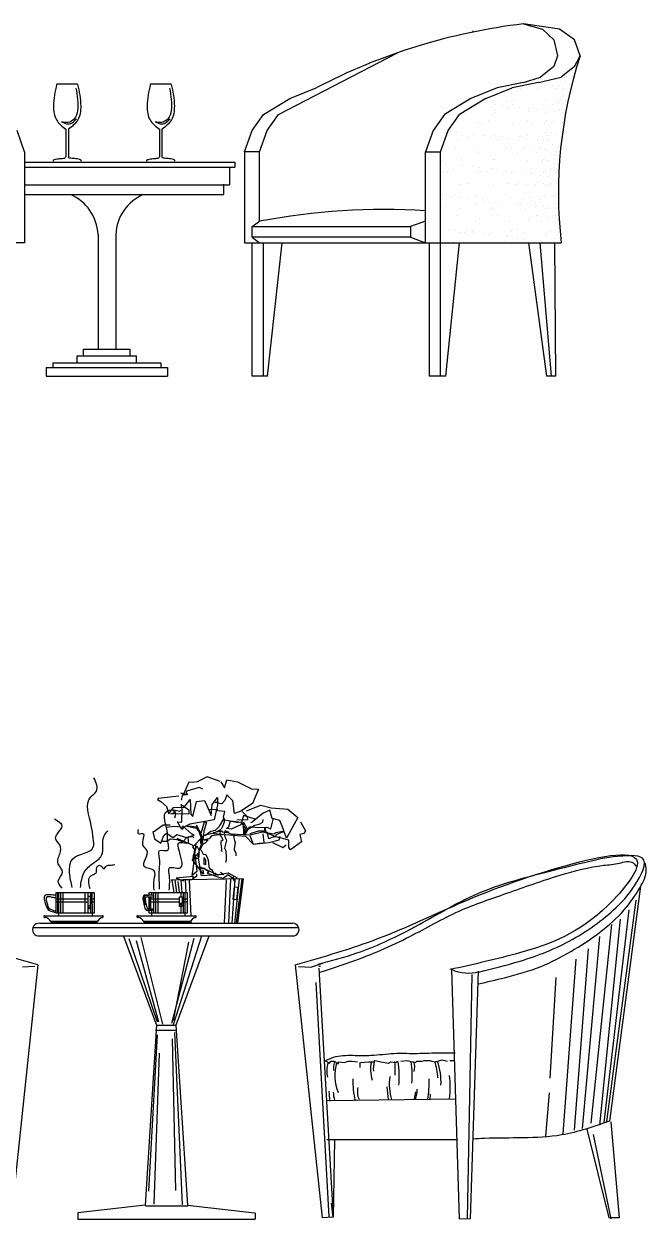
# Model space of a CAD drawing. Header units: inches. Extents: x 11.4 to 53.9, y 10.8 to 35.6.
# Drawn here: x 34.476 to 35.957, y 20.02 to 22.853 of the extents above; entities that cross this region are included whole.
import ezdxf

# ---------------------------------------------------------------- set-up
doc = ezdxf.new("R2010")
doc.units = ezdxf.units.IN
doc.header["$MEASUREMENT"] = 0
for name, color, linetype in [('02', 2, 'Continuous'), ('1', 1, 'Continuous'), ('4', 4, 'Continuous')]:
    doc.layers.add(name, color=color, linetype=linetype)

msp = doc.modelspace()

# ---------------------------------------------------------------- linework, layer by layer
at = {"layer": '02'}
for p, q in [((34.8678, 21.0556), (34.8546, 21.0275)), ((34.8931, 21.0434), (34.8621, 21.0341)), ((34.8753, 21.0547), (34.8678, 21.0556)), ((34.8874, 21.0566), (34.8753, 21.0547)), ((34.9109, 21.0687), (34.8874, 21.0566)), ((34.9005, 21.0388), (34.8931, 21.0434)), ((34.9418, 21.0575), (34.9109, 21.0687)), ((34.9436, 21.0566), (34.9521, 21.0425)), ((34.9521, 21.0425), (34.9577, 21.0612)), ((34.9577, 21.0612), (34.983, 21.0566)), ((34.983, 21.0566), (35.0158, 21.0397)), ((34.7947, 21.0172), (34.7928, 21.0144)), ((34.7928, 21.0144), (34.8012, 21.0097)), ((34.8441, 21.0222), (34.7947, 21.0172)), ((34.864, 21.0257), (34.8481, 21.0294)), ((34.8481, 21.0294), (34.8612, 21.0257)), ((34.8518, 21.0238), (34.849, 21.0135)), ((34.8612, 21.0257), (34.8518, 21.0238)), ((34.8565, 20.9966), (34.8706, 21.0144)), ((34.8621, 21.0341), (34.8612, 21.0303)), ((34.8612, 21.0303), (34.864, 21.0257)), ((34.8706, 21.0144), (34.8724, 20.9798)), ((34.923, 21.0032), (34.9352, 21.0191)), ((34.9352, 21.0191), (34.9352, 21.0023)), ((34.9577, 21.0257), (34.953, 21.0126)), ((34.9717, 21.0116), (34.9577, 21.0257)), ((35.0158, 21.0397), (35.0326, 21.0388)), ((35.0326, 21.0388), (35.0186, 21.0051)), ((34.8012, 21.0097), (34.8144, 20.9985)), ((34.8144, 20.9985), (34.82, 20.9807)), ((34.82, 20.9807), (34.8312, 20.9957)), ((34.8312, 20.9957), (34.8565, 20.9966)), ((34.8331, 20.9835), (34.8312, 20.9901)), ((34.8312, 20.9901), (34.8462, 20.9873)), ((34.8462, 20.9873), (34.8481, 20.9892)), ((34.8518, 20.992), (34.849, 21.0032)), ((34.849, 21.0032), (34.8678, 20.9901)), ((34.8509, 20.9611), (34.8518, 20.992)), ((34.8678, 20.9901), (34.8678, 20.9798)), ((34.8771, 20.9742), (34.8856, 21.0097)), ((34.8856, 21.0097), (34.9043, 21.0126)), ((34.9043, 21.0126), (34.9099, 21.0004)), ((34.9099, 21.0004), (34.9202, 20.977)), ((34.9146, 20.9901), (34.9193, 20.992)), ((34.9352, 20.991), (34.9146, 20.9901)), ((34.9202, 20.977), (34.923, 21.0032)), ((34.9352, 21.0023), (34.9277, 20.9667)), ((34.9296, 21.0079), (34.9371, 21.0097)), ((34.9455, 21.0041), (34.9296, 21.0079)), ((34.9361, 20.9882), (34.9352, 20.991)), ((34.953, 20.9863), (34.9361, 20.9882)), ((34.953, 21.0126), (34.9455, 21.0041)), ((34.9493, 20.9732), (34.953, 20.9863)), ((34.9755, 20.9817), (34.9717, 21.0116)), ((34.9905, 20.9873), (34.9755, 20.9817)), ((35.0186, 21.0051), (34.9905, 20.9873)), ((34.9942, 20.9863), (35.0055, 20.9742)), ((35.0045, 20.9882), (35.0383, 21.0013)), ((35.0383, 21.0013), (35.0626, 20.9948)), ((35.0598, 20.9892), (35.0439, 20.9826)), ((35.0654, 20.9695), (35.0598, 20.9892)), ((35.0626, 20.9948), (35.0729, 20.9938)), ((35.0729, 20.9938), (35.102, 20.992)), ((35.102, 20.992), (35.1263, 20.9723)), ((34.8247, 20.9807), (34.8331, 20.9835)), ((34.8678, 20.9798), (34.8247, 20.9807)), ((34.8509, 20.9433), (34.8406, 20.962)), ((34.8406, 20.962), (34.8509, 20.9611)), ((34.9277, 20.9667), (34.8696, 20.9564)), ((34.8724, 20.9798), (34.8771, 20.9742)), ((34.8968, 20.9349), (34.9043, 20.962)), ((34.909, 20.9601), (34.9034, 20.9405)), ((34.9043, 20.962), (34.909, 20.9601)), ((34.9399, 20.9517), (34.9502, 20.9686)), ((34.9511, 20.9611), (34.9455, 20.947)), ((34.953, 20.9658), (34.9493, 20.9732)), ((34.9502, 20.9686), (34.9511, 20.9611)), ((34.9848, 20.9597), (34.953, 20.9658)), ((34.9624, 20.9508), (34.9661, 20.9639)), ((34.9661, 20.9639), (34.9914, 20.9611)), ((35.0064, 20.9667), (34.9811, 20.9658)), ((34.997, 20.977), (34.9905, 20.9545)), ((34.9924, 20.9592), (35.0008, 20.9461)), ((35.0248, 20.9683), (34.997, 20.977)), ((34.998, 20.9302), (34.997, 20.9611)), ((34.997, 20.9611), (35.0055, 20.9452)), ((35.0055, 20.9742), (35.0064, 20.9667)), ((35.0176, 20.9611), (35.0139, 20.9592)), ((35.0439, 20.9826), (35.0176, 20.9611)), ((35.0345, 20.9564), (35.0429, 20.9611)), ((35.0429, 20.9611), (35.0439, 20.9676)), ((35.0617, 20.9452), (35.0682, 20.9704)), ((35.0832, 20.9648), (35.0654, 20.9695)), ((35.0888, 20.9517), (35.0832, 20.9648)), ((35.1263, 20.9723), (35.0991, 20.9227)), ((35.1319, 20.962), (35.1441, 20.9405)), ((34.7863, 20.9392), (34.7819, 20.9378)), ((34.7819, 20.9378), (34.7863, 20.9217)), ((34.7921, 20.9436), (34.7863, 20.9392)), ((34.8068, 20.9539), (34.7921, 20.9436)), ((34.8009, 20.9115), (34.8082, 20.929)), ((34.8229, 20.9539), (34.8068, 20.9539)), ((34.8082, 20.929), (34.8141, 20.9349)), ((34.8346, 20.951), (34.8126, 20.948)), ((34.8141, 20.9349), (34.8302, 20.9246)), ((34.8302, 20.9246), (34.839, 20.9319)), ((34.8551, 20.948), (34.8346, 20.951)), ((34.839, 20.9319), (34.8609, 20.9246)), ((34.8556, 20.9489), (34.8509, 20.9433)), ((34.8521, 20.9524), (34.8551, 20.948)), ((34.8741, 20.9334), (34.8521, 20.9524)), ((34.8696, 20.9564), (34.8556, 20.9489)), ((34.8609, 20.9246), (34.8799, 20.9305)), ((34.8631, 20.9517), (34.8856, 20.947)), ((34.8678, 20.9526), (34.8846, 20.9498)), ((34.8799, 20.9305), (34.8741, 20.9334)), ((34.9034, 20.9292), (34.8762, 20.9021)), ((34.8846, 20.9545), (34.8977, 20.9311)), ((34.8846, 20.9498), (34.8874, 20.948)), ((34.8856, 20.947), (34.8874, 20.9442)), ((34.8874, 20.9442), (34.8912, 20.9386)), ((34.8912, 20.9386), (34.8959, 20.9255)), ((34.8959, 20.9105), (34.8968, 20.9349)), ((34.8977, 20.9311), (34.8977, 20.9189)), ((34.9024, 20.9311), (34.9015, 20.9227)), ((34.9034, 20.9405), (34.9024, 20.9311)), ((34.9268, 20.9349), (34.9034, 20.9292)), ((34.9193, 20.9395), (34.9305, 20.9424)), ((34.9453, 20.932), (34.9216, 20.9285)), ((34.9249, 20.9367), (34.9446, 20.9405)), ((34.9258, 20.9339), (35.0018, 20.9278)), ((34.9408, 20.9424), (34.9268, 20.9349)), ((34.9305, 20.9424), (34.9399, 20.9517)), ((34.9455, 20.947), (34.9408, 20.9424)), ((34.9446, 20.9405), (34.9464, 20.9377)), ((34.9464, 20.9377), (34.9605, 20.9367)), ((34.9568, 20.9461), (34.9624, 20.9508)), ((34.968, 20.9442), (34.9568, 20.9461)), ((34.9605, 20.9367), (34.9633, 20.9349)), ((34.9633, 20.9349), (34.9671, 20.933)), ((34.9671, 20.933), (35.013, 20.9311)), ((34.9905, 20.9545), (34.968, 20.9442)), ((35.0008, 20.9461), (34.998, 20.933)), ((34.998, 20.933), (34.998, 20.9302)), ((34.9998, 20.9311), (35.0017, 20.9377)), ((35.0008, 20.9321), (35.0111, 20.9498)), ((35.0055, 20.9452), (35.0008, 20.9386)), ((35.0008, 20.9386), (35.0008, 20.9321)), ((35.0017, 20.9377), (35.0102, 20.9461)), ((35.0102, 20.9461), (35.0242, 20.9536)), ((35.0111, 20.9498), (35.0195, 20.9498)), ((35.0121, 20.9295), (35.0203, 20.909)), ((35.013, 20.9339), (35.0326, 20.9405)), ((35.013, 20.9311), (35.042, 20.9377)), ((35.0195, 20.9498), (35.0298, 20.948)), ((35.0242, 20.9536), (35.0345, 20.9564)), ((35.0298, 20.948), (35.0514, 20.9489)), ((35.0326, 20.9405), (35.0476, 20.9405)), ((35.042, 20.9377), (35.0692, 20.933)), ((35.0429, 20.9336), (35.045, 20.9131)), ((35.0476, 20.9442), (35.0467, 20.9489)), ((35.0467, 20.9489), (35.0486, 20.948)), ((35.0476, 20.9405), (35.0476, 20.9442)), ((35.0486, 20.948), (35.0495, 20.9367)), ((35.0495, 20.9367), (35.0579, 20.933)), ((35.0514, 20.9489), (35.0617, 20.9452)), ((35.057, 20.9218), (35.0532, 20.9377)), ((35.0579, 20.933), (35.0729, 20.9274)), ((35.0692, 20.933), (35.0739, 20.9367)), ((35.0729, 20.9274), (35.0757, 20.9321)), ((35.0739, 20.9367), (35.0907, 20.9395)), ((35.0757, 20.9321), (35.0888, 20.9377)), ((35.0991, 20.9227), (35.0888, 20.9517)), ((35.0888, 20.9377), (35.0916, 20.9377)), ((35.0916, 20.9377), (35.0935, 20.9367)), ((35.1404, 20.9339), (35.131, 20.9321)), ((35.131, 20.9321), (35.1347, 20.9143)), ((35.1441, 20.9405), (35.1404, 20.9339)), ((34.7863, 20.9217), (34.8009, 20.9115)), ((34.8009, 20.9158), (34.8141, 20.9158)), ((34.8141, 20.9158), (34.8243, 20.9217)), ((34.8243, 20.9217), (34.839, 20.9202)), ((34.839, 20.9232), (34.8551, 20.9158)), ((34.839, 20.9202), (34.8536, 20.9144)), ((34.8536, 20.9144), (34.8624, 20.9246)), ((34.8551, 20.9158), (34.8755, 20.9071)), ((34.8755, 20.9071), (34.8785, 20.9041)), ((34.8762, 20.9021), (34.8809, 20.8965)), ((34.8781, 20.8796), (34.8865, 20.9049)), ((34.8818, 20.8834), (34.8846, 20.9105)), ((34.8865, 20.9049), (34.8912, 20.8955)), ((34.9015, 20.9227), (34.8921, 20.8927)), ((34.8921, 20.8927), (34.894, 20.9012)), ((34.8977, 20.9189), (34.8923, 20.9173)), ((34.894, 20.9012), (34.9015, 20.9152)), ((34.9, 20.9069), (34.8944, 20.8971)), ((34.8968, 20.9161), (34.8949, 20.9124)), ((34.8959, 20.9255), (34.8968, 20.9161)), ((34.9069, 20.9118), (34.9, 20.9069)), ((34.9153, 20.9215), (34.9028, 20.9194)), ((34.9028, 20.9194), (34.9132, 20.9194)), ((34.9132, 20.9194), (34.9069, 20.9118)), ((34.9216, 20.9285), (34.9153, 20.9215)), ((35.0019, 20.9275), (35.0203, 20.909)), ((35.0203, 20.909), (35.0573, 20.9131)), ((35.0203, 20.909), (35.0347, 20.9111)), ((35.0347, 20.9111), (35.0429, 20.9111)), ((35.0626, 20.9236), (35.057, 20.9218)), ((35.0573, 20.9131), (35.0819, 20.9193)), ((35.0673, 20.9255), (35.0626, 20.9236)), ((35.0655, 20.9131), (35.0901, 20.9008)), ((35.0748, 20.9264), (35.0673, 20.9255)), ((35.1048, 20.918), (35.0748, 20.9264)), ((35.0819, 20.9193), (35.084, 20.9275)), ((35.0901, 20.9008), (35.0983, 20.907)), ((35.1048, 20.9012), (35.1048, 20.918)), ((35.1085, 20.8955), (35.1048, 20.9012)), ((35.1347, 20.9143), (35.1085, 20.8955)), ((34.8762, 20.8721), (34.8818, 20.8852)), ((34.879, 20.8843), (34.8781, 20.8796)), ((34.8781, 20.8497), (34.8818, 20.8834)), ((34.8809, 20.8965), (34.879, 20.8843)), ((34.8818, 20.8852), (34.8865, 20.8441)), ((34.8827, 20.8796), (34.8931, 20.8909)), ((34.8874, 20.874), (34.8827, 20.8796)), ((34.8912, 20.8778), (34.8874, 20.874)), ((34.8878, 20.8859), (34.8953, 20.8428)), ((34.8912, 20.8955), (34.8912, 20.8778)), ((34.8944, 20.8971), (34.8965, 20.8943)), ((34.8965, 20.8943), (34.9014, 20.8853)), ((34.9014, 20.8853), (34.9076, 20.8846)), ((34.9035, 20.8741), (34.9035, 20.8776)), ((34.9042, 20.8615), (34.9035, 20.8741)), ((34.9042, 20.8769), (34.9069, 20.8706)), ((34.9076, 20.8846), (34.9125, 20.8734)), ((34.9125, 20.8734), (34.9132, 20.8713)), ((34.8753, 20.8347), (34.8781, 20.8497)), ((34.8865, 20.8441), (34.8753, 20.8347)), ((34.9024, 20.8375), (34.8762, 20.8721)), ((34.8916, 20.8563), (34.937, 20.8358)), ((34.8946, 20.85), (34.9034, 20.853)), ((34.8975, 20.8339), (34.8946, 20.85)), ((34.9005, 20.8478), (34.9024, 20.8375)), ((34.9034, 20.853), (34.9077, 20.8486)), ((34.9069, 20.8595), (34.9042, 20.8615)), ((34.9069, 20.8706), (34.9069, 20.8595)), ((34.9077, 20.8486), (34.9151, 20.8427)), ((34.9132, 20.8713), (34.9146, 20.8567)), ((34.9146, 20.8567), (34.9146, 20.8546)), ((34.9146, 20.8546), (34.9153, 20.8525)), ((34.9153, 20.8525), (34.9188, 20.849)), ((34.9188, 20.849), (34.9202, 20.8497)), ((34.9202, 20.8497), (34.9223, 20.849)), ((34.9223, 20.849), (34.9258, 20.8399)), ((34.997, 20.8266), (34.8258, 20.8237)), ((34.8272, 20.8237), (34.8322, 20.7947)), ((34.8343, 20.8238), (34.8385, 20.7947)), ((34.8785, 20.8325), (34.8375, 20.8281)), ((34.8375, 20.8281), (34.8551, 20.8222)), ((34.8413, 20.8203), (34.8442, 20.7947)), ((34.8482, 20.8224), (34.8507, 20.7947)), ((34.854, 20.8252), (34.8745, 20.8252)), ((34.8587, 20.8252), (34.8603, 20.7947)), ((34.8684, 20.8238), (34.8719, 20.7392)), ((34.8858, 20.8325), (34.877, 20.8266)), ((34.877, 20.8266), (34.8785, 20.8325)), ((34.8858, 20.8383), (34.8858, 20.8325)), ((34.9502, 20.8369), (34.8975, 20.8339)), ((34.9151, 20.8427), (34.9107, 20.8398)), ((34.9107, 20.8398), (34.9385, 20.831)), ((34.9258, 20.8399), (34.93, 20.8399)), ((34.93, 20.8399), (34.9356, 20.8364)), ((34.9356, 20.8364), (34.9607, 20.8406)), ((34.9385, 20.831), (34.9487, 20.8281)), ((34.9429, 20.8427), (34.9502, 20.8369)), ((34.9487, 20.8281), (34.9604, 20.8369)), ((34.956, 20.8245), (34.9512, 20.7223)), ((34.9604, 20.8369), (34.9736, 20.8266)), ((34.9607, 20.8406), (34.9823, 20.8288)), ((34.9665, 20.8259), (34.9616, 20.7223)), ((34.9769, 20.8259), (34.9693, 20.7216)), ((34.9729, 20.8317), (34.9743, 20.8215)), ((34.9866, 20.8266), (34.9755, 20.7209)), ((34.9929, 20.8266), (34.9797, 20.7223)), ((34.9839, 20.7213), (34.997, 20.8266)), ((34.5557, 20.7945), (34.5557, 20.7452)), ((34.563, 20.7945), (34.563, 20.7452)), ((34.5683, 20.7945), (34.5683, 20.7457)), ((34.621, 20.7945), (34.621, 20.7454)), ((34.6279, 20.7945), (34.6279, 20.7459)), ((34.6339, 20.7948), (34.6339, 20.7457)), ((34.7793, 20.7946), (34.7793, 20.7878)), ((34.7836, 20.7947), (34.7836, 20.7458)), ((34.7882, 20.7943), (34.7882, 20.7453)), ((34.7941, 20.7943), (34.7941, 20.7456)), ((34.8482, 20.7943), (34.8482, 20.7841)), ((34.8538, 20.7946), (34.8538, 20.7453)), ((35.9389, 20.809), (35.8653, 20.2524)), ((34.7764, 20.783), (34.7764, 20.755)), ((34.8482, 20.7609), (34.8482, 20.7452)), ((35.9276, 20.7761), (35.8576, 20.2516)), ((35.8905, 20.7309), (35.8411, 20.2434)), ((35.9111, 20.7535), (35.8514, 20.2496)), ((34.4999, 20.7113), (35.1254, 20.7113)), ((34.5138, 20.7213), (35.1138, 20.7213)), ((35.8699, 20.7185), (35.8205, 20.2475)), ((34.5138, 20.6913), (35.1138, 20.6913)), ((34.7125, 20.6906), (34.7907, 20.4802)), ((34.7248, 20.6857), (34.792, 20.4878)), ((34.7429, 20.6802), (34.7956, 20.4878)), ((34.7538, 20.6875), (34.8047, 20.4824)), ((34.8792, 20.6857), (34.8265, 20.4842)), ((34.8974, 20.6911), (34.8301, 20.4806)), ((34.8665, 20.6766), (34.8301, 20.4914)), ((34.915, 20.6906), (34.8368, 20.4802)), ((35.8411, 20.6897), (35.7999, 20.2352)), ((35.8144, 20.6609), (35.7814, 20.2311)), ((34.5096, 20.6227), (34.4461, 20.0232)), ((34.5022, 20.6189), (34.4728, 20.6177)), ((35.1198, 20.6227), (35.1833, 20.0232)), ((35.1273, 20.6189), (35.1566, 20.6177)), ((35.1566, 20.6177), (35.1849, 20.6265)), ((35.1796, 20.6189), (35.1759, 20.6189)), ((35.7855, 20.6363), (35.7547, 20.2228)), ((35.1759, 20.6152), (35.2095, 20.0248)), ((35.49, 20.6115), (35.5084, 20.0213)), ((35.5386, 20.6002), (35.5275, 20.0213)), ((35.5535, 20.6077), (35.5348, 20.0213)), ((35.7382, 20.5931), (35.7238, 20.3545)), ((35.1683, 20.581), (35.1994, 20.0258)), ((34.7907, 20.4802), (34.7636, 20.0535)), ((34.7907, 20.4802), (34.8368, 20.4802)), ((34.8368, 20.4802), (34.8639, 20.0535)), ((34.792, 20.457), (34.772, 20.0867)), ((34.7884, 20.4678), (34.8374, 20.4678)), ((34.8283, 20.4479), (34.8356, 20.0885)), ((34.8338, 20.4624), (34.8519, 20.054)), ((34.7974, 20.4134), (34.7847, 20.0558)), ((35.7217, 20.3195), (35.7135, 20.2167)), ((35.1954, 20.3013), (35.5012, 20.3051)), ((35.8683, 20.2506), (35.8881, 20.0232)), ((35.8114, 20.2333), (35.8633, 20.0232)), ((35.5049, 20.2079), (35.1946, 20.2079)), ((35.2133, 20.2079), (35.2095, 20.0248)), ((35.8262, 20.2209), (35.8683, 20.0207)), ((34.7636, 20.0535), (34.6043, 20.0355)), ((34.7647, 20.0522), (34.8647, 20.0522)), ((34.8639, 20.0535), (35.0233, 20.0355)), ((35.2095, 20.0248), (35.2058, 20.0584)), ((34.6043, 20.0355), (34.6043, 20.0204)), ((35.0251, 20.0355), (35.0251, 20.0204)), ((35.2095, 20.0248), (35.1833, 20.0232)), ((35.8881, 20.0232), (35.8633, 20.0232)), ((34.6043, 20.0204), (35.0251, 20.0204)), ((35.5348, 20.0213), (35.5084, 20.0205))]:
    msp.add_line(p, q, dxfattribs=at)
for points in [[(34.9425, 20.941), (34.9404, 20.932), (34.9453, 20.9264), (34.9481, 20.9187), (34.9432, 20.9152), (34.9432, 20.9097), (34.9453, 20.8978), (34.9439, 20.8929), (34.9474, 20.8922)], [(34.9628, 20.9362), (34.9537, 20.9403), (34.9516, 20.9327), (34.9537, 20.925), (34.9565, 20.9187), (34.9523, 20.8992), (34.9551, 20.8929), (34.9558, 20.8762), (34.9558, 20.8713), (34.9544, 20.8657)], [(34.9746, 20.9327), (34.9739, 20.9236), (34.976, 20.9173), (34.9774, 20.9125), (34.9746, 20.8978), (34.9746, 20.8957), (34.9788, 20.888), (34.9788, 20.8811)]]:
    msp.add_lwpolyline(points, dxfattribs=at)
msp.add_lwpolyline([(34.9756, 20.808), (34.9836, 20.8071), (34.9805, 20.7772), (34.9725, 20.778)], close=True, dxfattribs=at)
for centre, radius, start, end in [((34.5121, 20.7063), 0.0151, 83.5059, 276.4941), ((35.114, 20.7063), 0.015, 269.0254, 90.9746), ((35.5303, 20.6961), 0.0927, 244.6361, 286.0993), ((35.263, 20.3716), 0.0682, 163.5166, 192.901), ((35.3323, 20.3621), 0.1184, 165.643, 200.479), ((35.373, 20.3751), 0.0748, 166.0589, 199.6701), ((35.3616, 20.3766), 0.0567, 163.1057, 185.7418), ((35.0083, 20.3664), 0.3488, 359.2456, 4.5755), ((35.1107, 20.3582), 0.2558, 355.3461, 7.9609), ((35.1968, 20.3616), 0.2006, 354.6505, 9.0474), ((35.2909, 20.3422), 0.1678, 4.4723, 17.8519), ((35.3205, 20.3457), 0.145, 356.7357, 19.5364), ((35.4574, 20.3474), 0.201, 178.359, 193.4207), ((35.4676, 20.34), 0.1248, 171.6932, 197.2827), ((35.2061, 20.3437), 0.2312, 350.1091, 2.3408), ((35.2871, 20.3312), 0.2004, 352.6566, 8.4677), ((35.3354, 20.3243), 0.1356, 180.383, 190.2539), ((35.2698, 20.3218), 0.0598, 180.5072, 198.9622), ((35.3066, 20.3219), 0.0395, 165.0923, 206.1146), ((35.7477, 20.3619), 0.4116, 183.8574, 188.1695), ((36.428, 20.1215), 1.0424, 168.8905, 169.8574), ((35.3557, 20.3257), 0.0534, 336.6068, 2.7684), ((35.4302, 20.3125), 0.0106, 323.6142, 24.9563)]:
    msp.add_arc(centre, radius, start, end, dxfattribs=at)
for points in [[(34.5909, 20.8064), (34.5848, 20.8411), (34.5924, 20.8743), (34.6407, 20.9015), (34.6407, 20.9227), (34.6362, 20.9529), (34.6347, 21.0208), (34.6483, 21.0344), (34.6422, 21.0661)], [(34.798, 20.8026), (34.798, 20.8559), (34.798, 20.875), (34.798, 20.894), (34.8171, 20.894), (34.8171, 20.9181), (34.8171, 20.9334), (34.8171, 20.988), (34.8336, 20.988), (34.8336, 20.9702)], [(34.5667, 20.8049), (34.5576, 20.8215), (34.5682, 20.8426), (34.5576, 20.8623), (34.5621, 20.8879), (34.5621, 20.906), (34.5516, 20.9227), (34.5667, 20.9514), (34.5485, 20.968)], [(34.6105, 20.8064), (34.6196, 20.8426), (34.6407, 20.8638), (34.6604, 20.8819), (34.6634, 20.8925), (34.6664, 20.9287), (34.6755, 20.9408)], [(34.7853, 20.8001), (34.7853, 20.8242), (34.7853, 20.8458), (34.7618, 20.8557), (34.768, 20.8947), (34.7586, 20.9067), (34.7586, 20.9334), (34.7484, 20.9334), (34.7484, 20.9435)], [(34.8209, 20.8001), (34.8209, 20.8394), (34.8209, 20.8521), (34.845, 20.8521), (34.845, 20.8915), (34.845, 20.9131), (34.8666, 20.9131), (34.8666, 20.9258), (34.8793, 20.9258)], [(34.5096, 20.6227), (34.3385, 20.6759), (33.8814, 20.8543), (33.6983, 20.868), (33.7677, 20.7642), (33.978, 20.6512), (34.1432, 20.6115)], [(35.1198, 20.6227), (35.2909, 20.6759), (35.748, 20.8543), (35.9311, 20.868), (35.8617, 20.7642), (35.6514, 20.6512), (35.4862, 20.6115)], [(35.1743, 20.6247), (35.2662, 20.6512), (35.3934, 20.7077), (35.5542, 20.7925), (35.7115, 20.8419), (35.8059, 20.8656), (35.8837, 20.8806), (35.9177, 20.8822)], [(35.5542, 20.6053), (35.6532, 20.6318), (35.7769, 20.683), (35.8865, 20.7642), (35.9254, 20.8119), (35.9432, 20.8757), (35.9177, 20.8822)], [(34.6332, 20.8034), (34.6347, 20.8336), (34.6438, 20.8381), (34.6483, 20.8426), (34.6483, 20.8502), (34.6558, 20.8592), (34.6664, 20.8502), (34.6725, 20.8577), (34.68, 20.8592), (34.6921, 20.8607)], [(35.1778, 20.6053), (35.252, 20.63), (35.3916, 20.6901), (35.5083, 20.7501), (35.6214, 20.7925), (35.748, 20.8353), (35.8509, 20.8587), (35.889, 20.864), (35.9182, 20.8661), (35.9279, 20.8564)], [(35.5543, 20.5779), (35.6164, 20.5925), (35.7028, 20.6193), (35.7734, 20.6545), (35.8415, 20.6995), (35.8999, 20.753), (35.9377, 20.8065), (35.9523, 20.8479), (35.9498, 20.8649)], [(35.8653, 20.2524), (35.7516, 20.2199), (35.5685, 20.2116), (35.5409, 20.2101)]]:
    msp.add_spline(points, degree=3, dxfattribs=at)
at = {"layer": '1'}
for p, q in [((35.6613, 22.8525), (35.706, 22.8399)), ((35.7462, 22.8399), (35.6613, 22.8525)), ((35.706, 22.8399), (35.7328, 22.8147)), ((35.7819, 22.8147), (35.7462, 22.8399)), ((35.7328, 22.8147), (35.7417, 22.7768)), ((35.7954, 22.7768), (35.7819, 22.8147)), ((35.08, 22.6376), (35.3622, 22.784)), ((35.7417, 22.7768), (35.7328, 22.7514)), ((35.7819, 22.7514), (35.7954, 22.7768)), ((35.7328, 22.7514), (35.7015, 22.7262)), ((35.7819, 22.7514), (35.7507, 22.7262)), ((35.6613, 22.7135), (35.5986, 22.7009)), ((35.697, 22.7135), (35.6344, 22.7009)), ((35.6613, 22.7135), (35.7015, 22.7262)), ((35.697, 22.7135), (35.7507, 22.7262)), ((35.7588, 22.7254), (35.7588, 22.7254)), ((35.7605, 22.718), (35.7605, 22.718)), ((35.7607, 22.7348), (35.7607, 22.7348)), ((35.7633, 22.7285), (35.7633, 22.7285)), ((35.7744, 22.7233), (35.7744, 22.7233)), ((35.7815, 22.7357), (35.7815, 22.7357)), ((35.1069, 22.6755), (35.1694, 22.7009)), ((35.5986, 22.7009), (35.536, 22.6755)), ((35.5719, 22.6755), (35.6344, 22.7009)), ((35.6481, 22.6934), (35.6481, 22.6934)), ((35.6536, 22.6984), (35.6536, 22.6984)), ((35.6753, 22.7033), (35.6753, 22.7033)), ((35.6955, 22.6989), (35.6955, 22.6989)), ((35.7253, 22.7023), (35.7253, 22.7023)), ((35.7308, 22.7074), (35.7308, 22.7074)), ((35.7398, 22.6989), (35.7398, 22.6989)), ((35.7435, 22.7057), (35.7435, 22.7057)), ((35.7524, 22.6936), (35.7524, 22.6936)), ((35.7563, 22.7004), (35.7563, 22.7004)), ((35.757, 22.6967), (35.757, 22.6967)), ((35.7787, 22.6998), (35.7787, 22.6998)), ((35.0443, 22.6376), (35.1069, 22.6755)), ((35.536, 22.6755), (35.4735, 22.6376)), ((35.5719, 22.6755), (35.5092, 22.6376)), ((35.5713, 22.6653), (35.5713, 22.6653)), ((35.5957, 22.6621), (35.5957, 22.6621)), ((35.6114, 22.66), (35.6114, 22.66)), ((35.622, 22.6694), (35.622, 22.6694)), ((35.636, 22.6611), (35.636, 22.6611)), ((35.6372, 22.6733), (35.6372, 22.6733)), ((35.714, 22.6737), (35.714, 22.6737)), ((35.7294, 22.6609), (35.7294, 22.6609)), ((35.7383, 22.667), (35.7383, 22.667)), ((35.7433, 22.6673), (35.7433, 22.6673)), ((35.7438, 22.6721), (35.7438, 22.6721)), ((35.7488, 22.6724), (35.7488, 22.6724)), ((35.7615, 22.6707), (35.7615, 22.6707)), ((35.0175, 22.5998), (35.0443, 22.6376)), ((35.0533, 22.5998), (35.08, 22.6376)), ((35.4735, 22.6376), (35.4466, 22.5998)), ((35.4825, 22.5998), (35.5092, 22.6376)), ((35.5866, 22.637), (35.5866, 22.637)), ((35.5921, 22.6421), (35.5921, 22.6421)), ((35.5949, 22.6465), (35.5949, 22.6465)), ((35.6234, 22.653), (35.6234, 22.653)), ((35.6521, 22.6546), (35.6521, 22.6546)), ((35.6734, 22.6455), (35.6734, 22.6455)), ((35.6765, 22.6514), (35.6765, 22.6514)), ((35.6921, 22.6494), (35.6921, 22.6494)), ((35.7122, 22.6431), (35.7122, 22.6431)), ((35.7168, 22.6528), (35.7168, 22.6528)), ((35.7312, 22.6514), (35.7312, 22.6514)), ((35.7329, 22.644), (35.7329, 22.644)), ((35.7416, 22.6479), (35.7416, 22.6479)), ((35.7468, 22.6493), (35.7468, 22.6493)), ((35.7544, 22.6426), (35.7544, 22.6426)), ((35.7572, 22.6408), (35.7572, 22.6408)), ((35.5543, 22.6184), (35.5543, 22.6184)), ((35.5605, 22.6131), (35.5605, 22.6131)), ((35.5778, 22.624), (35.5778, 22.624)), ((35.6353, 22.6155), (35.6353, 22.6155)), ((35.6712, 22.6238), (35.6712, 22.6238)), ((35.6768, 22.6107), (35.6768, 22.6107)), ((35.6823, 22.6157), (35.6823, 22.6157)), ((35.7121, 22.6159), (35.7121, 22.6159)), ((35.7162, 22.6238), (35.7162, 22.6238)), ((35.7218, 22.6107), (35.7218, 22.6107)), ((35.7273, 22.6157), (35.7273, 22.6157)), ((35.7328, 22.6216), (35.7328, 22.6216)), ((35.7492, 22.6164), (35.7492, 22.6164)), ((35.754, 22.6197), (35.754, 22.6197)), ((35.7595, 22.6247), (35.7595, 22.6247)), ((34.4779, 22.5491), (34.46, 22.5998)), ((34.9996, 22.5491), (35.0175, 22.5998)), ((35.0353, 22.5491), (35.0533, 22.5998)), ((35.4466, 22.5998), (35.4288, 22.5491)), ((35.4645, 22.5491), (35.4825, 22.5998)), ((35.4873, 22.5987), (35.4873, 22.5987)), ((35.5029, 22.5966), (35.5029, 22.5966)), ((35.5057, 22.578), (35.5057, 22.578)), ((35.5163, 22.5884), (35.5163, 22.5884)), ((35.5251, 22.5807), (35.5251, 22.5807)), ((35.5306, 22.5857), (35.5306, 22.5857)), ((35.5437, 22.5912), (35.5437, 22.5912)), ((35.5681, 22.588), (35.5681, 22.588)), ((35.5837, 22.586), (35.5837, 22.586)), ((35.593, 22.5887), (35.593, 22.5887)), ((35.5991, 22.5779), (35.5991, 22.5779)), ((35.6118, 22.5859), (35.6118, 22.5859)), ((35.6244, 22.5806), (35.6244, 22.5806)), ((35.6488, 22.5774), (35.6488, 22.5774)), ((35.6507, 22.5868), (35.6507, 22.5868)), ((35.6568, 22.5859), (35.6568, 22.5859)), ((35.6644, 22.5753), (35.6644, 22.5753)), ((35.6694, 22.5806), (35.6694, 22.5806)), ((35.6715, 22.5877), (35.6715, 22.5877)), ((35.6938, 22.5774), (35.6938, 22.5774)), ((35.6957, 22.5868), (35.6957, 22.5868)), ((35.7052, 22.5858), (35.7052, 22.5858)), ((35.7094, 22.5753), (35.7094, 22.5753)), ((35.7165, 22.5877), (35.7165, 22.5877)), ((35.7191, 22.5753), (35.7191, 22.5753)), ((35.7233, 22.5875), (35.7233, 22.5875)), ((35.7279, 22.5957), (35.7279, 22.5957)), ((35.7397, 22.5901), (35.7397, 22.5901)), ((35.7508, 22.5866), (35.7508, 22.5866)), ((34.4779, 22.5491), (34.4779, 22.3341)), ((34.9996, 22.5491), (34.9996, 22.3341)), ((35.0353, 22.5491), (34.9996, 22.5491)), ((35.0353, 22.3848), (35.0353, 22.5491)), ((35.4288, 22.3341), (35.4288, 22.5491)), ((35.4288, 22.5491), (35.4645, 22.5491)), ((35.4645, 22.0181), (35.4645, 22.5491)), ((35.4739, 22.5616), (35.4739, 22.5616)), ((35.499, 22.5568), (35.499, 22.5568)), ((35.5524, 22.5606), (35.5524, 22.5606)), ((35.5536, 22.5489), (35.5536, 22.5489)), ((35.6153, 22.5543), (35.6153, 22.5543)), ((35.6208, 22.5594), (35.6208, 22.5594)), ((35.6335, 22.5577), (35.6335, 22.5577)), ((35.647, 22.5487), (35.647, 22.5487)), ((35.6603, 22.5543), (35.6603, 22.5543)), ((35.6658, 22.5594), (35.6658, 22.5594)), ((35.6785, 22.5577), (35.6785, 22.5577)), ((35.692, 22.5487), (35.692, 22.5487)), ((35.6998, 22.5579), (35.6998, 22.5579)), ((35.7052, 22.57), (35.7052, 22.57)), ((35.7102, 22.5581), (35.7102, 22.5581)), ((35.7124, 22.5526), (35.7124, 22.5526)), ((35.7296, 22.5668), (35.7296, 22.5668)), ((35.7368, 22.5494), (35.7368, 22.5494)), ((35.7387, 22.5588), (35.7387, 22.5588)), ((35.7404, 22.5485), (35.7404, 22.5485)), ((35.7452, 22.5647), (35.7452, 22.5647)), ((35.7459, 22.5607), (35.7459, 22.5607)), ((34.4779, 22.5252), (34.9768, 22.5252)), ((34.9768, 22.5252), (34.9768, 22.5132)), ((35.4691, 22.5294), (35.4691, 22.5294)), ((35.4753, 22.5226), (35.4753, 22.5226)), ((35.5144, 22.5306), (35.5144, 22.5306)), ((35.516, 22.5172), (35.516, 22.5172)), ((35.5892, 22.5304), (35.5892, 22.5304)), ((35.5911, 22.5309), (35.5911, 22.5309)), ((35.6696, 22.5299), (35.6696, 22.5299)), ((35.7033, 22.5263), (35.7033, 22.5263)), ((35.7055, 22.528), (35.7055, 22.528)), ((35.7088, 22.5314), (35.7088, 22.5314)), ((35.711, 22.5331), (35.711, 22.5331)), ((35.7215, 22.5297), (35.7215, 22.5297)), ((35.735, 22.5207), (35.735, 22.5207)), ((35.7371, 22.5403), (35.7371, 22.5403)), ((35.7378, 22.5323), (35.7378, 22.5323)), ((34.4779, 22.5132), (34.9768, 22.5132)), ((34.9635, 22.5132), (34.9635, 22.4712)), ((35.472, 22.5038), (35.472, 22.5038)), ((35.4815, 22.5029), (35.4815, 22.5029)), ((35.4941, 22.511), (35.4941, 22.511)), ((35.5404, 22.514), (35.5404, 22.514)), ((35.5505, 22.5028), (35.5505, 22.5028)), ((35.5538, 22.498), (35.5538, 22.498)), ((35.556, 22.5119), (35.556, 22.5119)), ((35.5593, 22.5031), (35.5593, 22.5031)), ((35.5749, 22.5028), (35.5749, 22.5028)), ((35.5876, 22.5108), (35.5876, 22.5108)), ((35.5968, 22.5066), (35.5968, 22.5066)), ((35.6212, 22.5034), (35.6212, 22.5034)), ((35.6316, 22.4999), (35.6316, 22.4999)), ((35.6368, 22.5013), (35.6368, 22.5013)), ((35.6662, 22.5034), (35.6662, 22.5034)), ((35.6766, 22.4999), (35.6766, 22.4999)), ((35.6775, 22.4959), (35.6775, 22.4959)), ((35.681, 22.5106), (35.681, 22.5106)), ((35.6818, 22.5013), (35.6818, 22.5013)), ((35.7019, 22.4927), (35.7019, 22.4927)), ((35.7083, 22.5002), (35.7083, 22.5002)), ((35.7133, 22.5026), (35.7133, 22.5026)), ((35.7175, 22.4907), (35.7175, 22.4907)), ((35.7225, 22.4959), (35.7225, 22.4959)), ((35.7244, 22.5041), (35.7244, 22.5041)), ((35.726, 22.5106), (35.726, 22.5106)), ((34.4779, 22.4712), (34.9635, 22.4712)), ((34.9501, 22.4482), (34.9501, 22.4725)), ((35.5125, 22.4728), (35.5125, 22.4728)), ((35.5277, 22.4741), (35.5277, 22.4741)), ((35.5892, 22.4731), (35.5892, 22.4731)), ((35.6228, 22.4736), (35.6228, 22.4736)), ((35.644, 22.4717), (35.644, 22.4717)), ((35.6495, 22.4767), (35.6495, 22.4767)), ((35.6677, 22.4721), (35.6677, 22.4721)), ((35.689, 22.4717), (35.689, 22.4717)), ((35.6945, 22.4767), (35.6945, 22.4767)), ((35.7092, 22.4754), (35.7092, 22.4754)), ((35.7127, 22.4721), (35.7127, 22.4721)), ((35.7196, 22.4719), (35.7196, 22.4719)), ((35.7248, 22.4733), (35.7248, 22.4733)), ((34.4779, 22.4482), (34.9501, 22.4482)), ((35.4699, 22.4359), (35.4699, 22.4359)), ((35.4701, 22.446), (35.4701, 22.446)), ((35.4884, 22.4432), (35.4884, 22.4432)), ((35.4923, 22.4416), (35.4923, 22.4416)), ((35.4978, 22.4467), (35.4978, 22.4467)), ((35.5128, 22.44), (35.5128, 22.44)), ((35.5284, 22.4379), (35.5284, 22.4379)), ((35.5486, 22.445), (35.5486, 22.445)), ((35.5633, 22.4357), (35.5633, 22.4357)), ((35.5691, 22.4325), (35.5691, 22.4325)), ((35.6179, 22.4477), (35.6179, 22.4477)), ((35.6297, 22.4421), (35.6297, 22.4421)), ((35.6567, 22.4355), (35.6567, 22.4355)), ((35.6629, 22.4477), (35.6629, 22.4477)), ((35.6747, 22.4421), (35.6747, 22.4421)), ((35.7017, 22.4355), (35.7017, 22.4355)), ((35.7064, 22.4424), (35.7064, 22.4424)), ((35.7108, 22.4456), (35.7108, 22.4456)), ((35.732, 22.4437), (35.732, 22.4437)), ((35.7342, 22.4453), (35.7342, 22.4453)), ((35.7375, 22.4487), (35.7375, 22.4487)), ((35.7397, 22.4504), (35.7397, 22.4504)), ((35.4662, 22.4177), (35.4662, 22.4177)), ((35.5106, 22.4149), (35.5106, 22.4149)), ((35.5507, 22.4276), (35.5507, 22.4276)), ((35.5825, 22.4153), (35.5825, 22.4153)), ((35.5873, 22.4153), (35.5873, 22.4153)), ((35.588, 22.4204), (35.588, 22.4204)), ((35.5935, 22.4293), (35.5935, 22.4293)), ((35.6091, 22.4273), (35.6091, 22.4273)), ((35.6441, 22.4275), (35.6441, 22.4275)), ((35.6499, 22.4219), (35.6499, 22.4219)), ((35.6541, 22.4273), (35.6541, 22.4273)), ((35.6659, 22.4143), (35.6659, 22.4143)), ((35.6743, 22.4187), (35.6743, 22.4187)), ((35.6891, 22.4275), (35.6891, 22.4275)), ((35.6899, 22.4166), (35.6899, 22.4166)), ((35.6949, 22.4219), (35.6949, 22.4219)), ((35.7059, 22.4197), (35.7059, 22.4197)), ((35.7081, 22.4214), (35.7081, 22.4214)), ((35.7109, 22.4143), (35.7109, 22.4143)), ((35.7177, 22.4141), (35.7177, 22.4141)), ((35.7193, 22.4187), (35.7193, 22.4187)), ((35.7306, 22.4113), (35.7306, 22.4113)), ((35.7349, 22.4166), (35.7349, 22.4166)), ((35.7375, 22.4273), (35.7375, 22.4273)), ((35.7447, 22.4075), (35.7447, 22.4075)), ((35.0175, 22.3721), (35.0353, 22.3848)), ((35.4288, 22.3848), (35.3931, 22.3721)), ((35.4682, 22.3882), (35.4682, 22.3882)), ((35.5051, 22.3986), (35.5051, 22.3986)), ((35.5468, 22.3872), (35.5468, 22.3872)), ((35.5564, 22.3914), (35.5564, 22.3914)), ((35.5986, 22.3984), (35.5986, 22.3984)), ((35.6278, 22.3843), (35.6278, 22.3843)), ((35.6727, 22.389), (35.6727, 22.389)), ((35.6728, 22.3843), (35.6728, 22.3843)), ((35.6782, 22.3941), (35.6782, 22.3941)), ((35.692, 22.3983), (35.692, 22.3983)), ((35.6971, 22.3993), (35.6971, 22.3993)), ((35.7045, 22.3846), (35.7045, 22.3846)), ((35.7177, 22.389), (35.7177, 22.389)), ((35.7232, 22.3941), (35.7232, 22.3941)), ((35.7321, 22.3995), (35.7321, 22.3995)), ((35.737, 22.3983), (35.737, 22.3983)), ((35.7379, 22.3939), (35.7379, 22.3939)), ((34.6521, 22.3535), (34.6521, 22.0821)), ((34.6941, 22.3535), (34.6941, 22.0821)), ((35.0175, 22.3721), (35.3931, 22.3721)), ((35.0175, 22.3469), (35.0175, 22.3721)), ((35.3931, 22.3469), (35.0175, 22.3469)), ((35.0175, 22.3469), (35.0353, 22.3341)), ((35.3931, 22.3721), (35.3931, 22.3469)), ((35.3931, 22.3469), (35.4288, 22.3341)), ((35.4851, 22.3659), (35.4851, 22.3659)), ((35.5007, 22.3639), (35.5007, 22.3639)), ((35.5087, 22.3571), (35.5087, 22.3571)), ((35.521, 22.359), (35.521, 22.359)), ((35.5264, 22.3525), (35.5264, 22.3525)), ((35.5265, 22.364), (35.5265, 22.364)), ((35.5391, 22.3606), (35.5391, 22.3606)), ((35.5415, 22.3585), (35.5415, 22.3585)), ((35.5658, 22.3553), (35.5658, 22.3553)), ((35.5815, 22.3532), (35.5815, 22.3532)), ((35.5854, 22.3575), (35.5854, 22.3575)), ((35.6199, 22.3523), (35.6199, 22.3523)), ((35.6222, 22.3479), (35.6222, 22.3479)), ((35.6325, 22.3604), (35.6325, 22.3604)), ((35.6466, 22.3651), (35.6466, 22.3651)), ((35.664, 22.3565), (35.664, 22.3565)), ((35.7133, 22.3522), (35.7133, 22.3522)), ((35.7158, 22.3563), (35.7158, 22.3563)), ((35.7259, 22.3602), (35.7259, 22.3602)), ((35.745, 22.3536), (35.745, 22.3536)), ((34.4779, 22.3341), (33.727, 22.3341)), ((34.9996, 22.3341), (35.7505, 22.3341)), ((35.0175, 22.0181), (35.0175, 22.3341)), ((35.0443, 22.0181), (35.0443, 22.3341)), ((35.054, 22.0181), (35.089, 22.3341)), ((35.4378, 22.3341), (35.4378, 22.0181)), ((35.4773, 22.0181), (35.5092, 22.3341)), ((35.4949, 22.3351), (35.4949, 22.3351)), ((35.6167, 22.3377), (35.6167, 22.3377)), ((35.6466, 22.3447), (35.6466, 22.3447)), ((35.6622, 22.3426), (35.6622, 22.3426)), ((35.673, 22.3341), (35.7157, 22.0181)), ((35.6998, 22.3341), (35.7265, 22.0181)), ((35.703, 22.3372), (35.703, 22.3372)), ((35.7382, 22.0181), (35.7354, 22.3341)), ((34.5291, 22.0381), (34.8171, 22.0381)), ((34.5291, 22.0381), (34.5291, 22.0181)), ((34.8171, 22.0381), (34.8171, 22.0181)), ((34.5291, 22.0181), (34.8171, 22.0181)), ((35.054, 22.0181), (35.0175, 22.0181)), ((35.4773, 22.0181), (35.4378, 22.0181)), ((35.7382, 22.0181), (35.7157, 22.0181)), ((34.9055, 20.9292), (34.9193, 20.9395))]:
    msp.add_line(p, q, dxfattribs=at)
for centre, radius, start, end in [((35.8269, 21.442), 1.4202, 96.6959, 117.5759), ((4.372, 23.7776), 31.1842, 358.2647, 358.27026), ((36.797, 22.4515), 1.0531, 162.0087, 186.4002), ((34.5444, 22.3487), 0.1079, 2.5683, 67.2589), ((34.8019, 22.3487), 0.1079, 112.7411, 177.4317), ((35.3287, 20.862), 1.5508, 86.3013, 100.9056)]:
    msp.add_arc(centre, radius, start, end, dxfattribs=at)
at = {"layer": '4'}
for p, q in [((34.6027, 22.7096), (34.5549, 22.7096)), ((34.8247, 22.7096), (34.7769, 22.7096)), ((34.5758, 22.603), (34.5758, 22.5379)), ((34.5818, 22.603), (34.5818, 22.5379)), ((34.7978, 22.603), (34.7978, 22.5379)), ((34.8038, 22.603), (34.8038, 22.5379)), ((34.6029, 22.0491), (34.6029, 22.0661)), ((34.6029, 22.0661), (34.7434, 22.0661)), ((34.6177, 22.0661), (34.6177, 22.0821)), ((34.6177, 22.0821), (34.7286, 22.0821)), ((34.7286, 22.0661), (34.7286, 22.0821)), ((34.7434, 22.0491), (34.7434, 22.0661)), ((34.5451, 22.0491), (34.8011, 22.0491)), ((34.5451, 22.0491), (34.5451, 22.0381)), ((34.8011, 22.0491), (34.8011, 22.0381)), ((34.5585, 20.7945), (34.5585, 20.7388)), ((34.6387, 20.7388), (34.6384, 20.795)), ((34.8591, 20.7388), (34.8584, 20.7943)), ((34.5528, 20.7795), (34.6288, 20.7795)), ((34.5528, 20.7719), (34.6288, 20.7719)), ((34.6332, 20.7795), (34.643, 20.7795)), ((34.6332, 20.7719), (34.6418, 20.7719)), ((34.7732, 20.7795), (34.845, 20.7795)), ((34.7732, 20.7719), (34.845, 20.7719)), ((34.774, 20.783), (34.774, 20.7552)), ((34.8482, 20.7681), (34.8482, 20.7655)), ((34.8514, 20.7795), (34.8634, 20.7795)), ((34.8514, 20.7719), (34.8621, 20.7719)), ((34.5249, 20.7392), (34.6634, 20.7392)), ((34.7453, 20.7392), (34.8837, 20.7392)), ((34.7793, 20.7526), (34.7789, 20.7388)), ((34.5397, 20.7265), (34.6518, 20.727)), ((34.5404, 20.7252), (34.6501, 20.7252)), ((34.5428, 20.7249), (34.5428, 20.7209)), ((34.6486, 20.7209), (34.6486, 20.7249)), ((34.76, 20.7265), (34.8721, 20.727)), ((34.7607, 20.7252), (34.8705, 20.7252)), ((34.7632, 20.7249), (34.7632, 20.7209)), ((34.8689, 20.7209), (34.8689, 20.7249)), ((34.8723, 20.7279), (34.8726, 20.7216)), ((35.192, 20.3947), (35.2012, 20.3901)), ((35.2012, 20.3901), (35.2043, 20.3947)), ((35.2043, 20.3947), (35.212, 20.3947)), ((35.212, 20.3947), (35.2227, 20.3886)), ((35.2227, 20.3886), (35.2227, 20.3932)), ((35.2227, 20.3932), (35.2365, 20.3917)), ((35.2365, 20.3917), (35.2457, 20.3947)), ((35.2457, 20.3947), (35.2549, 20.3947)), ((35.2549, 20.3947), (35.2672, 20.3932)), ((35.2733, 20.3917), (35.2733, 20.3794)), ((35.2749, 20.3917), (35.2933, 20.3932)), ((35.2933, 20.3932), (35.304, 20.3932)), ((35.304, 20.3932), (35.3086, 20.3963)), ((35.3086, 20.3963), (35.3163, 20.3947)), ((35.3163, 20.3947), (35.3224, 20.3932)), ((35.3224, 20.3932), (35.3408, 20.3901)), ((35.3408, 20.3901), (35.3454, 20.3932)), ((35.3454, 20.3932), (35.3592, 20.3917)), ((35.3592, 20.3917), (35.3623, 20.3947)), ((35.3699, 20.3947), (35.3853, 20.3963)), ((35.3853, 20.3963), (35.4052, 20.3917)), ((35.4052, 20.3917), (35.4083, 20.3947)), ((35.4083, 20.3947), (35.4206, 20.3947)), ((35.4206, 20.3947), (35.4267, 20.3963)), ((35.4267, 20.3963), (35.439, 20.3963)), ((35.439, 20.3963), (35.4436, 20.3947)), ((35.4436, 20.3947), (35.4528, 20.3932)), ((35.4528, 20.3932), (35.4681, 20.3978)), ((35.4681, 20.3978), (35.4804, 20.3947)), ((35.4865, 20.3963), (35.4957, 20.3963))]:
    msp.add_line(p, q, dxfattribs=at)
for points in [[(34.5528, 20.7947), (34.643, 20.7947), (34.643, 20.7452), (34.5528, 20.7452)], [(34.6288, 20.7854), (34.6332, 20.7854), (34.6332, 20.7626), (34.6288, 20.7626)], [(34.6295, 20.7597), (34.6324, 20.7597), (34.6324, 20.756), (34.6295, 20.756)], [(34.845, 20.7841), (34.8514, 20.7841), (34.8514, 20.7681), (34.845, 20.7681)], [(34.845, 20.7655), (34.8509, 20.7655), (34.8509, 20.7609), (34.845, 20.7609)]]:
    msp.add_lwpolyline(points, close=True, dxfattribs=at)
for points in [[(34.7732, 20.7878), (34.7732, 20.7947), (34.8634, 20.7947), (34.8634, 20.7452), (34.7732, 20.7452), (34.7732, 20.7518)], [(34.7732, 20.7549), (34.7732, 20.7832)]]:
    msp.add_lwpolyline(points, dxfattribs=at)
for centre, radius, start, end in [((34.5549, 22.7086), 0.001, 90, 167.4142), ((34.6027, 22.7086), 0.001, 12.5858, 90), ((34.7769, 22.7086), 0.001, 90, 167.4142), ((34.8247, 22.7086), 0.001, 12.5858, 90), ((34.5463, 22.529), 0.001, 116.7804, 270), ((34.6113, 22.529), 0.001, 270, 63.2196), ((34.7683, 22.529), 0.001, 116.7804, 270), ((34.8333, 22.529), 0.001, 270, 63.2196), ((34.5256, 20.7371), 0.00195, 83.4916, 295.4497), ((34.5233, 20.717), 0.019, 25.689, 80.2038), ((34.6723, 20.7118), 0.0259, 114.5461, 148.8728), ((34.6624, 20.7374), 0.00221, 245.1695, 65.2493), ((34.746, 20.7371), 0.00195, 83.4916, 295.4497), ((34.7436, 20.717), 0.019, 25.689, 80.2038), ((34.8926, 20.7118), 0.0259, 114.5461, 148.8728), ((34.8828, 20.7374), 0.00221, 245.1695, 65.2493), ((35.2586, 20.378), 0.0484, 163.7794, 186.4153), ((35.3603, 20.3799), 0.0429, 346.499, 18.7099)]:
    msp.add_arc(centre, radius, start, end, dxfattribs=at)
for points, knots in [([(34.5539, 22.7088), (34.5502, 22.6921), (34.5441, 22.6645), (34.5495, 22.6232), (34.5672, 22.6096), (34.5758, 22.603)], [0.805881, 0.805881, 0.805881, 0.805881, 52.568582, 85.927397, 117.154241, 117.154241, 117.154241, 117.154241]), ([(34.6036, 22.7088), (34.6074, 22.6921), (34.6134, 22.6645), (34.6081, 22.6232), (34.5904, 22.6096), (34.5818, 22.603)], [0.805881, 0.805881, 0.805881, 0.805881, 52.568582, 85.927397, 117.154241, 117.154241, 117.154241, 117.154241]), ([(34.776, 22.7088), (34.7722, 22.6921), (34.7662, 22.6645), (34.7715, 22.6232), (34.7892, 22.6096), (34.7978, 22.603)], [0.805881, 0.805881, 0.805881, 0.805881, 52.568582, 85.927397, 117.154241, 117.154241, 117.154241, 117.154241]), ([(34.8257, 22.7088), (34.8294, 22.6921), (34.8355, 22.6645), (34.8301, 22.6232), (34.8124, 22.6096), (34.8038, 22.603)], [0.805881, 0.805881, 0.805881, 0.805881, 52.568582, 85.927397, 117.154241, 117.154241, 117.154241, 117.154241]), ([(34.5458, 22.5299), (34.5492, 22.5316), (34.5576, 22.5335), (34.5671, 22.5338), (34.5746, 22.5343), (34.5755, 22.5368), (34.5758, 22.5379)], [1.62704, 1.62704, 1.62704, 1.62704, 15.116429, 26.985274, 31.624451, 34.868183, 34.868183, 34.868183, 34.868183]), ([(34.6118, 22.5299), (34.6084, 22.5316), (34.6, 22.5335), (34.5905, 22.5338), (34.583, 22.5343), (34.5821, 22.5368), (34.5818, 22.5379)], [1.62704, 1.62704, 1.62704, 1.62704, 15.116429, 26.985274, 31.624451, 34.868183, 34.868183, 34.868183, 34.868183]), ([(34.7678, 22.5299), (34.7712, 22.5316), (34.7796, 22.5335), (34.7891, 22.5338), (34.7966, 22.5343), (34.7975, 22.5368), (34.7978, 22.5379)], [1.62704, 1.62704, 1.62704, 1.62704, 15.116429, 26.985274, 31.624451, 34.868183, 34.868183, 34.868183, 34.868183]), ([(34.8338, 22.5299), (34.8304, 22.5316), (34.822, 22.5335), (34.8125, 22.5338), (34.805, 22.5343), (34.8041, 22.5368), (34.8038, 22.5379)], [1.62704, 1.62704, 1.62704, 1.62704, 15.116429, 26.985274, 31.624451, 34.868183, 34.868183, 34.868183, 34.868183])]:
    msp.add_open_spline(points, degree=3, knots=knots, dxfattribs=at)
for points in [[(34.5996, 22.7002), (34.6035, 22.6469), (34.5957, 22.6272), (34.5807, 22.6189), (34.5653, 22.6204)], [(34.8216, 22.7002), (34.8256, 22.6469), (34.8177, 22.6272), (34.8027, 22.6189), (34.7873, 22.6204)], [(34.5653, 22.6204), (34.5813, 22.6155), (34.5931, 22.6199), (34.6008, 22.6277)], [(34.7873, 22.6204), (34.8033, 22.6155), (34.8151, 22.6199), (34.8228, 22.6277)], [(34.5529, 20.7878), (34.5418, 20.7885), (34.5258, 20.787), (34.5277, 20.7664), (34.535, 20.7527), (34.5464, 20.7485), (34.5528, 20.749), (34.5529, 20.7493)], [(34.7827, 20.788), (34.7711, 20.7879), (34.7617, 20.7879), (34.7617, 20.7638), (34.7663, 20.7527), (34.7812, 20.7527), (34.7832, 20.7527)], [(34.7717, 20.7868), (34.7653, 20.787), (34.7619, 20.7856), (34.7621, 20.7743), (34.764, 20.7648)], [(34.7827, 20.788), (34.7836, 20.7858), (34.7836, 20.7845), (34.7831, 20.7835)], [(34.5529, 20.7813), (34.5433, 20.7828), (34.53, 20.7828), (34.5292, 20.7763), (34.5319, 20.766), (34.5357, 20.7573), (34.5437, 20.7531), (34.5498, 20.7512), (34.5529, 20.7527)], [(34.7831, 20.7835), (34.7721, 20.7833), (34.7688, 20.7837), (34.7646, 20.7829), (34.7644, 20.775), (34.7655, 20.7679), (34.7678, 20.7602), (34.77, 20.755), (34.7728, 20.7547), (34.7763, 20.755), (34.7788, 20.7553), (34.7804, 20.7555), (34.7831, 20.7559), (34.7835, 20.7548), (34.7835, 20.754), (34.7834, 20.7532), (34.7833, 20.7529), (34.7823, 20.7527)]]:
    msp.add_spline(points, degree=3, dxfattribs=at)
at = {"layer": '4', "start_tangent": (-0.999389, -0.034953)}
msp.add_spline([(35.189, 20.3947), (35.2104, 20.4039), (35.2564, 20.4085), (35.2994, 20.4085), (35.3546, 20.4131), (35.4022, 20.4131), (35.4574, 20.4146), (35.4988, 20.4146)], degree=3, dxfattribs=at)

doc.saveas('drawing.dxf')
